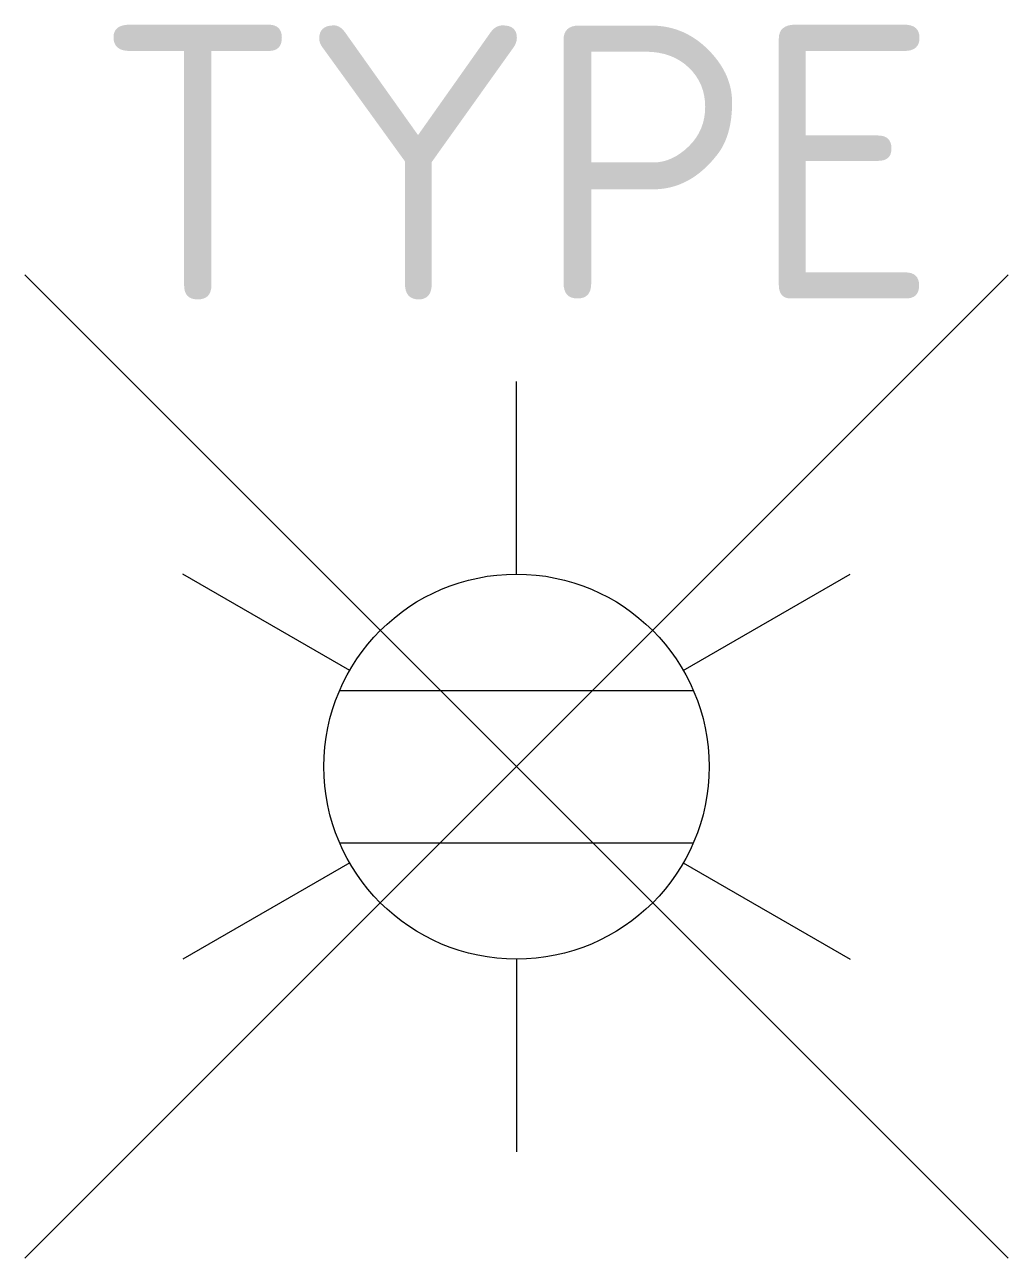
# Model space of a CAD drawing. Extents: x -3.23 to 3.23, y -3.23 to 4.88.
import ezdxf
from ezdxf.enums import TextEntityAlignment as Align

# ---------------------------------------------------------------- set-up
doc = ezdxf.new("R2010")
doc.units = 0
doc.header["$MEASUREMENT"] = 0
doc.styles.add('NLCS-ISO', font='NLCS-ISO.ttf')

msp = doc.modelspace()

# ---------------------------------------------------------------- linework, layer by layer
for p, q in [((3.2322, -3.2322), (-3.2322, 3.2322)), ((-3.2322, -3.2322), (3.2322, 3.2322))]:
    msp.add_line(p, q)
at = {"ltscale": 0.1}
for p, q in [((0, 1.2656), (0, 2.5313)), ((-1.0961, 0.6328), (-2.1921, 1.2656)), ((1.0961, 0.6328), (2.1921, 1.2656)), ((-1.0961, -0.6328), (-2.1921, -1.2656)), ((1.0961, -0.6328), (2.1921, -1.2656)), ((0, -1.2656), (0, -2.5313))]:
    msp.add_line(p, q, dxfattribs=at)
at = {"flags": 128}
for points in [[(-1.1627, 0.5), (1.1627, 0.5)], [(-1.1627, -0.5), (1.1627, -0.5)]]:
    msp.add_lwpolyline(points, dxfattribs=at)
at = {"ltscale": 0.1}
msp.add_circle((0, 0), 1.2656, dxfattribs=at)

# ---------------------------------------------------------------- texts
at = {"style": 'NLCS-ISO'}
msp.add_attdef('TYPE', text='', height=1.8, dxfattribs=at).set_placement((0, 2.5313), align=Align.BOTTOM_CENTER)

doc.saveas('drawing.dxf')
